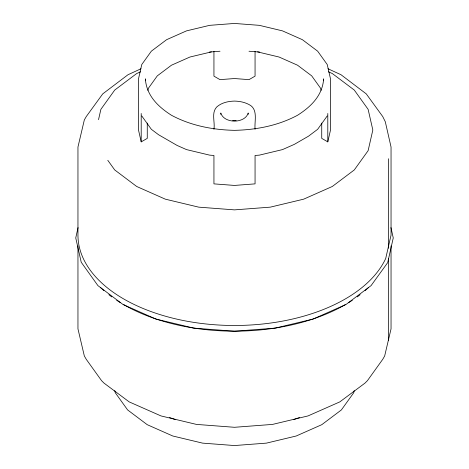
<?xml version="1.0" encoding="UTF-8"?>
<svg xmlns="http://www.w3.org/2000/svg" width="469" height="469" viewBox="0 0 469 469"><rect width="100%" height="100%" fill="white"/><g stroke="black" fill="none" stroke-linecap="round" stroke-linejoin="round"><path stroke-width="0.7" d="M98.525 119.671L100.882 109.336L114.706 90.071L136.684 73.533L140.594 71.804M78.047 227.594L75.749 237.941L81.225 262.247L97.921 285.621L122.984 304.481L155.919 319.067L193.82 328.13L234.5 331.225L275.18 328.13L313.081 319.067L346.016 304.481L371.079 285.621L387.582 262.781M147.911 90.4L148.392 88.278L157.297 75.867L171.466 65.209L189.927 57.03L211.425 51.889M321.734 123.083L321.734 138.378L327.796 141.878L330.504 130.007L330.504 78.874L327.233 64.529L317.642 51.162L302.382 39.683L282.502 30.878L259.345 25.338L234.5 23.45L209.655 25.338L186.498 30.878L166.618 39.683L151.358 51.162L141.767 64.529L138.496 78.874L138.496 130.007L141.204 141.878L147.266 138.378L147.266 123.083M354.212 390.601L353.726 392.729L341.397 409.918L321.781 424.68L296.215 436L266.445 443.123L234.5 445.55L202.555 443.123L172.785 436L147.219 424.68L127.603 409.918L115.274 392.729L114.788 390.601M387.775 262.247L393.251 237.941L390.953 227.594M327.233 115.949L317.642 129.315L308.538 136.162L294.362 144.346L282.502 149.599L259.345 155.139L255.06 155.462L255.06 183.871L234.5 185.431L213.94 183.871L213.94 155.462L209.655 155.139L186.498 149.599L177.077 145.425L158.586 134.75L151.358 129.315L141.767 115.949M141.005 68.761L127.99 74.735L102.74 93.882L86.267 116.558L84.332 119.912L77.954 147.049L77.954 235.104A156.546 90.382 0 0 0 214.069 324.712A156.546 90.382 0 0 0 385.711 258.495L391.046 235.104L391.046 147.049L385.301 121.747L382.733 116.558L366.26 93.882L341.01 74.735L327.995 68.761M299.492 417.51L293.875 419.521M209.438 52.047L219.996 51.232M232.601 120.656L236.153 120.656M249.004 51.232L259.562 52.047M257.575 51.889L279.073 57.03L297.534 65.209L311.703 75.867L320.608 88.278L321.089 90.4M175.125 419.521L169.508 417.51M328.406 71.804L332.316 73.533L354.294 90.071L368.118 109.336L372.832 130.007L368.118 150.678L354.294 169.936L332.316 186.48L303.666 199.167L270.302 207.146L234.5 209.872L198.698 207.146L165.334 199.167L136.684 186.48L114.706 169.936L107.794 160.304M391.046 245.879L391.046 328.839L384.668 355.977L382.733 359.33L367.403 380.699L364.946 383.138L339.802 401.898L308.027 415.921L272.559 424.404L234.5 427.294L196.441 424.404L160.973 415.921L129.198 401.898L104.054 383.138L101.597 380.699L86.267 359.33L84.332 355.977L77.954 328.839L77.954 245.879M388.379 158.745L388.379 248.218M388.379 258.302L388.379 340.535M327.796 113.475L327.796 141.878M323.645 80.34L323.645 78.874C322.473 95.576 310.929 106.75 297.534 115.268C278.164 125.651 256.326 129.86 234.5 130.341C212.674 129.86 190.836 125.651 171.466 115.268C158.071 106.75 146.527 95.576 145.355 78.874L145.355 80.34M255.06 51.379L255.06 76.142L249.004 79.642L234.5 78.54L219.996 79.642L213.94 76.142L213.94 51.379M255.072 129.297C254.245 121.113 258.472 109.213 249.045 104.564C244.578 102.166 239.536 101.198 234.5 101.087C228.169 101.245 221.509 102.664 216.684 107.026C211.114 113.011 215.207 122.104 213.928 129.297M248.212 114.383L248.212 112.965C245 123.81 224 123.81 220.788 112.965L220.788 114.383M141.204 113.475L141.204 141.878M368.634 287.386A156.546 90.382 0 0 1 365.081 290.633M360.139 294.702A156.546 90.382 0 0 1 357.22 296.895M352.325 300.289A156.546 90.382 0 0 1 348.485 302.734M345.196 304.692A156.546 90.382 0 0 1 312.77 319.055M312.108 319.278A156.546 90.382 0 0 1 156.892 319.278M156.23 319.055A156.546 90.382 0 0 1 123.804 304.692M120.515 302.734A156.546 90.382 0 0 1 116.675 300.289M111.78 296.895A156.546 90.382 0 0 1 108.861 294.702M103.919 290.633A156.546 90.382 0 0 1 100.366 287.386"/></g></svg>
